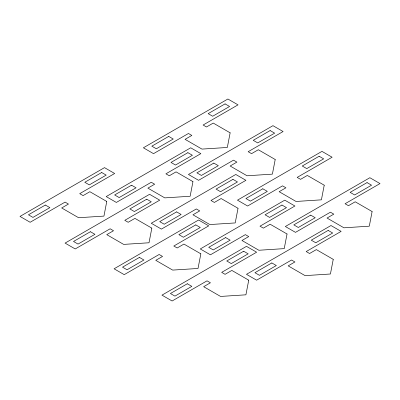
<?xml version="1.0" encoding="UTF-8"?>
<svg xmlns="http://www.w3.org/2000/svg" width="400" height="400" viewBox="0 0 400 400"><rect width="100%" height="100%" fill="white"/><g stroke="black" fill="none" stroke-linecap="round" stroke-linejoin="round"><path stroke-width="0.6" d="M106.76 201.465L103.945 216.1L78.59 217.725L61.69 207.97L68.45 204.065L65.07 202.115L30.14 222.28L20 216.425L104.505 167.635L114.65 173.49L79.72 193.655L83.1 195.61L89.86 191.705L106.76 201.465M151.83 228.135L149.015 242.77L123.66 244.4L106.76 234.64L113.52 230.74L110.14 228.785L75.21 248.95L65.07 243.1L149.575 194.31L159.72 200.165L124.79 220.33L128.17 222.28L134.93 218.375L151.83 228.135M192.96 181.625L190.14 196.26L164.79 197.885L147.885 188.13L154.65 184.225L151.27 182.275L116.34 202.44L106.195 196.585L190.705 147.795L200.845 153.65L165.915 173.815L169.295 175.77L176.055 171.865L192.96 181.625M200.845 253.83L198.03 268.47L172.675 270.095L155.775 260.335L162.535 256.435L159.155 254.48L124.225 274.65L114.085 268.795L198.59 220.005L208.73 225.86L173.805 246.025L177.185 247.975L183.945 244.075L200.845 253.83M230.14 132.835L227.325 147.47L201.97 149.095L185.07 139.34L191.83 135.435L188.45 133.485L153.52 153.65L143.38 147.795L227.885 99.005L238.03 104.86L203.1 125.025L206.48 126.98L213.24 123.075L230.14 132.835M238.03 208.295L235.21 222.93L209.86 224.555L192.96 214.8L199.72 210.895L196.34 208.945L161.41 229.11L151.27 223.255L235.775 174.465L245.915 180.32L210.985 200.49L214.365 202.44L221.125 198.535L238.03 208.295M248.73 280.18L245.915 294.815L220.565 296.44L203.66 286.685L210.425 282.78L207.04 280.83L172.115 300.995L161.97 295.14L246.48 246.35L256.62 252.205L221.69 272.37L225.07 274.325L231.83 270.42L248.73 280.18M275.21 159.505L272.395 174.14L247.04 175.77L230.14 166.01L236.9 162.105L233.52 160.155L198.59 180.32L188.45 174.465L272.96 125.675L283.1 131.53L248.17 151.7L251.55 153.65L258.31 149.745L275.21 159.505M287.04 233.99L284.225 248.625L258.875 250.255L241.97 240.495L248.73 236.59L245.35 234.64L210.425 254.805L200.28 248.95L284.79 200.165L294.93 206.015L260 226.185L263.38 228.135L270.14 224.23L287.04 233.99M324.225 185.2L321.41 199.835L296.055 201.465L279.155 191.705L285.915 187.805L282.535 185.85L247.605 206.015L237.465 200.165L321.97 151.375L332.115 157.23L297.185 177.395L300.565 179.345L307.325 175.445L324.225 185.2M333.24 259.36L330.425 274L305.07 275.625L288.17 265.865L294.93 261.965L291.55 260.01L256.62 280.18L246.48 274.325L330.985 225.535L341.125 231.39L306.195 251.555L309.575 253.505L316.34 249.605L333.24 259.36M372.115 211.545L369.295 226.185L343.945 227.81L327.04 218.05L333.805 214.15L330.425 212.195L295.495 232.365L285.35 226.51L369.86 177.72L380 183.575L345.07 203.74L348.45 205.69L355.21 201.79L372.115 211.545M45.35 205.04L28.45 214.8L32.96 217.4L49.86 207.645L45.35 205.04M101.69 172.515L84.79 182.275L89.295 184.875L106.195 175.115L101.69 172.515M168.73 136.41L151.83 146.17L156.34 148.77L173.24 139.015L168.73 136.41M225.07 103.885L208.17 113.64L212.675 116.245L229.575 106.485L225.07 103.885M131.55 185.2L114.65 194.96L119.155 197.56L136.055 187.805L131.55 185.2M187.885 152.675L170.985 162.43L175.495 165.035L192.395 155.275L187.885 152.675M90.425 231.715L73.52 241.47L78.03 244.075L94.93 234.315L90.425 231.715M146.76 199.185L129.86 208.945L134.365 211.545L151.27 201.79L146.76 199.185M213.805 163.08L196.9 172.84L201.41 175.445L218.31 165.685L213.805 163.08M270.14 130.555L253.24 140.315L257.745 142.915L274.65 133.16L270.14 130.555M176.62 211.87L159.72 221.63L164.225 224.23L181.125 214.475L176.62 211.87M232.96 179.345L216.055 189.105L220.565 191.705L237.465 181.95L232.96 179.345M139.435 257.41L122.535 267.165L127.04 269.77L143.945 260.01L139.435 257.41M195.775 224.885L178.875 234.64L183.38 237.245L200.28 227.485L195.775 224.885M262.815 188.78L245.915 198.535L250.425 201.14L267.325 191.38L262.815 188.78M319.155 156.25L302.255 166.01L306.76 168.61L323.66 158.855L319.155 156.25M225.635 237.57L208.73 247.325L213.24 249.93L230.14 240.17L225.635 237.57M281.97 205.04L265.07 214.8L269.575 217.4L286.48 207.645L281.97 205.04M187.325 283.755L170.425 293.515L174.93 296.115L191.83 286.36L187.325 283.755M243.66 251.23L226.76 260.985L231.27 263.59L248.17 253.83L243.66 251.23M310.705 215.125L293.805 224.885L298.31 227.485L315.21 217.725L310.705 215.125M367.04 182.6L350.14 192.355L354.65 194.96L371.55 185.2L367.04 182.6M271.83 262.94L254.93 272.695L259.435 275.3L276.34 265.54L271.83 262.94M328.17 230.41L311.27 240.17L315.775 242.77L332.675 233.015L328.17 230.41"/></g></svg>
